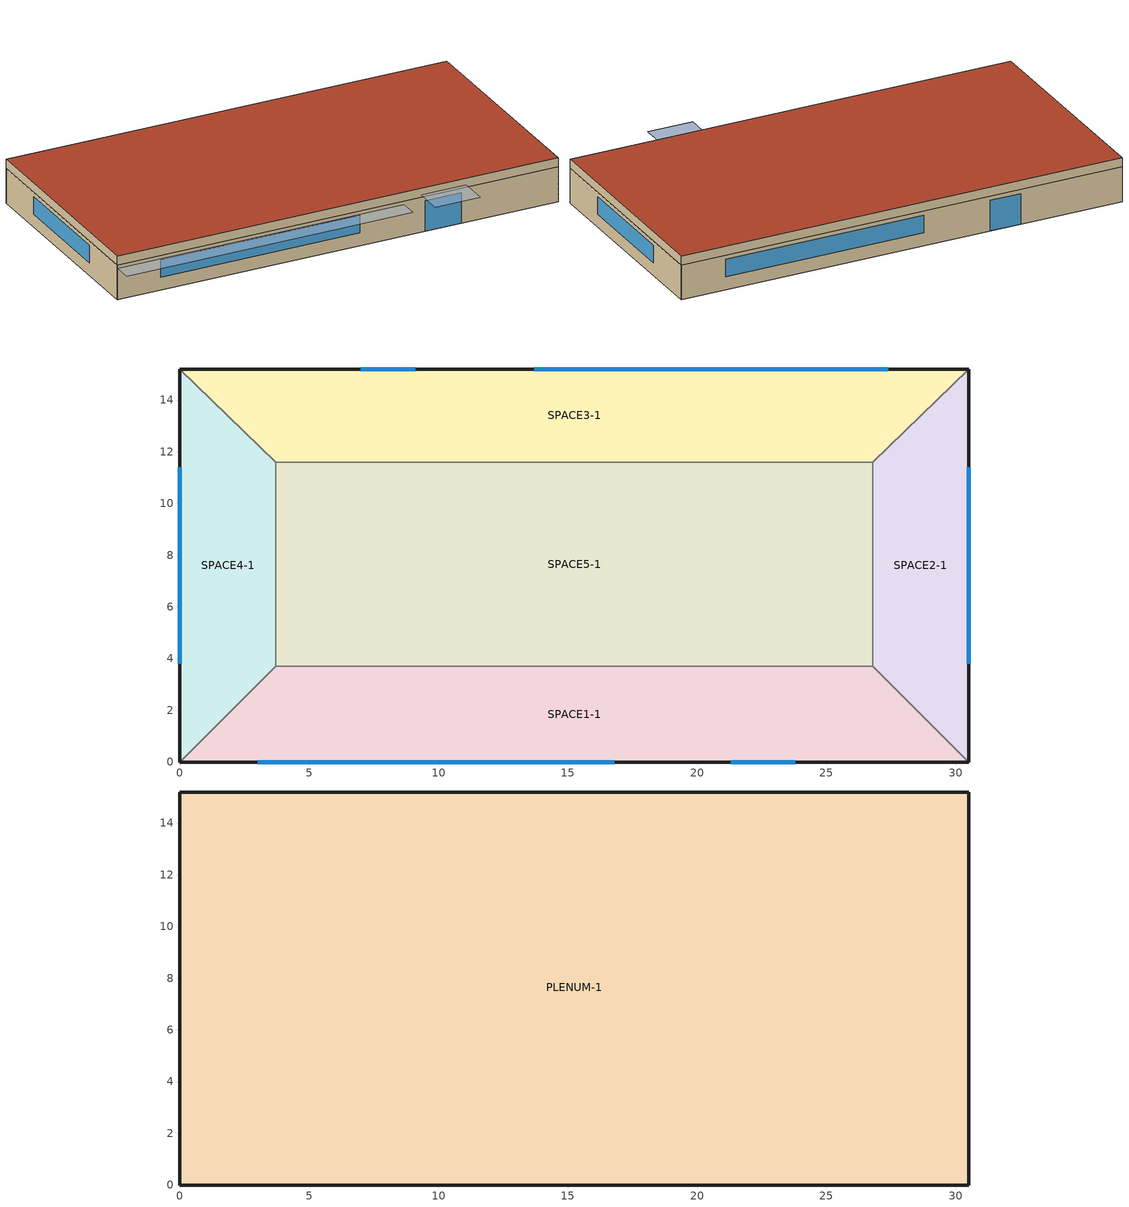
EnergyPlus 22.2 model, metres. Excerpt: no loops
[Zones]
SPACE1-1
 floor ground (FLOOR-SLAB-1): 26.8,3.7 30.5,0 0,0 3.7,3.7 z0
 wall outside (WALL-1): 0,0 30.5,0 z0:2.4
 wall to SPACE2-1 (INT-WALL-1): 30.5,0 26.8,3.7 z0:2.4
 wall to SPACE4-1 (INT-WALL-1): 3.7,3.7 0,0 z0:2.4
 wall to SPACE5-1 (INT-WALL-1): 26.8,3.7 3.7,3.7 z0:2.4
 window (Dbl Clr 3mm/13mm Air): 3,0 16.8,0 z0.9:2.1
 window (Sgl Grey 3mm): 21.3,0 23.8,0 z0:2.1
SPACE2-1
 floor ground (FLOOR-SLAB-1): 26.8,11.6 30.5,15.2 30.5,0 26.8,3.7 z0
 wall outside (WALL-1): 30.5,0 30.5,15.2 z0:2.4
 wall to SPACE3-1 (INT-WALL-1): 30.5,15.2 26.8,11.6 z0:2.4
 wall to SPACE5-1 (INT-WALL-1): 26.8,11.6 26.8,3.7 z0:2.4
 window (Dbl Clr 3mm/13mm Air): 30.5,3.8 30.5,11.4 z0.9:2.1
SPACE3-1
 floor ground (FLOOR-SLAB-1): 26.8,11.6 3.7,11.6 0,15.2 30.5,15.2 z0
 wall outside (WALL-1): 30.5,15.2 0,15.2 z0:2.4
 wall to SPACE4-1 (INT-WALL-1): 0,15.2 3.7,11.6 z0:2.4
 wall to SPACE5-1 (INT-WALL-1): 3.7,11.6 26.8,11.6 z0:2.4
 window (Dbl Clr 3mm/13mm Air): 27.4,15.2 13.7,15.2 z0.9:2.1
 window (Sgl Grey 3mm): 9.1,15.2 7,15.2 z0:2.1
SPACE4-1
 floor ground (FLOOR-SLAB-1): 3.7,3.7 0,0 0,15.2 3.7,11.6 z0
 wall outside (WALL-1): 0,15.2 0,0 z0:2.4
 wall to SPACE5-1 (INT-WALL-1): 3.7,3.7 3.7,11.6 z0:2.4
 window (Dbl Clr 3mm/13mm Air): 0,11.4 0,3.8 z0.9:2.1
SPACE5-1
 floor ground (FLOOR-SLAB-1): 26.8,11.6 26.8,3.7 3.7,3.7 3.7,11.6 z0
PLENUM-1
 floor to SPACE1-1 (CLNG-1): 26.8,3.7 30.5,0 0,0 3.7,3.7 z2.4
 floor to SPACE2-1 (CLNG-1): 26.8,11.6 30.5,15.2 30.5,0 26.8,3.7 z2.4
 floor to SPACE3-1 (CLNG-1): 26.8,11.6 3.7,11.6 0,15.2 30.5,15.2 z2.4
 floor to SPACE4-1 (CLNG-1): 3.7,3.7 0,0 0,15.2 3.7,11.6 z2.4
 floor to SPACE5-1 (CLNG-1): 26.8,11.6 26.8,3.7 3.7,3.7 3.7,11.6 z2.4
 wall outside (WALL-1): 0,0 30.5,0 30.5,15.2 0,15.2 0,0 z2.4:3
 roof outside (ROOF-1): 0,15.2 0,0 30.5,0 30.5,15.2 z3
shading: 0,-1.3 0,0 19.8,0 19.8,-1.3 z2.2; 21,-2 21,0 24.1,0 24.1,-2 z2.6
[Building]
Building: North Axis {deg}=30; Terrain=City; Loads Convergence Tolerance Value {W}=0.04; Temperature Convergence Tolerance Value {deltaC}=0.4; Solar Distribution=FullExterior; Maximum Number of Warmup Days=25; Minimum Number of Warmup Days=6
[Site:Location]
CHICAGO_IL_USA TMY2-94846: Latitude {deg}=41.78; Longitude {deg}=-87.75; Time Zone {hr}=-6; Elevation {m}=190
[SizingPeriod:DesignDay] Day of Month=21; Humidity Condition Type=Wetbulb; Barometric Pressure {Pa}=99063; Rain Indicator=No; Snow Indicator=No; Daylight Saving Time Indicator=No; Solar Model Indicator=ASHRAEClearSky
Name | Month | Day Type | Maximum Dry-Bulb Temperature {C} | Daily Dry-Bulb Temperature Range {deltaC} | Wetbulb or DewPoint at Maximum Dry-Bulb {C} | Wind Speed {m/s} | Wind Direction {deg} | Sky Clearness
CHICAGO_IL_USA Annual Heating 99% Design Conditions DB | 1 | WinterDesignDay | -17.3 | 0 | -17.3 | 4.9 | 270 | 0
CHICAGO_IL_USA Annual Cooling 1% Design Conditions DB/MCWB | 7 | SummerDesignDay | 31.5 | 10.7 | 23 | 5.3 | 230 | 1
[Site:GroundTemperature:BuildingSurface]
20.03, 20.03, 20.13, 20.3, 20.43, 20.52, 20.62, 20.77, 20.78, 20.55, 20.44, 20.2
[Material] Thermal Absorptance=0.9
Name | Roughness | Thickness {m} | Conductivity {W/m-K} | Density {kg/m3} | Specific Heat {J/kg-K} | Solar Absorptance | Visible Absorptance
RG01 | Rough | 0.0127 | 1.442 | 881 | 1674 | 0.65 | 0.65
BR01 | VeryRough | 0.0095 | 0.162 | 1121 | 1464 | 0.7 | 0.7
IN46 | VeryRough | 0.0762 | 0.023 | 24 | 1590 | 0.5 | 0.5
WD01 | MediumSmooth | 0.0191 | 0.115 | 513 | 1381 | 0.78 | 0.78
PW03 | MediumSmooth | 0.0127 | 0.115 | 545 | 1213 | 0.78 | 0.78
IN02 | Rough | 0.0901 | 0.043 | 10 | 837 | 0.75 | 0.75
GP01 | MediumSmooth | 0.0127 | 0.16 | 801 | 837 | 0.75 | 0.75
GP02 | MediumSmooth | 0.0159 | 0.16 | 801 | 837 | 0.75 | 0.75
CC03 | MediumRough | 0.1016 | 1.31 | 2243 | 837 | 0.65 | 0.65
[Material:NoMass] Roughness=Rough
Name | Thermal Resistance {m2-K/W} | Thermal Absorptance | Solar Absorptance | Visible Absorptance
CP01 | 0.367 | 0.9 | 0.75 | 0.75
MAT-CLNG-1 | 0.652259 | 0.65 | 0.65 | 0.65
[Material:AirGap]
AL21: Thermal Resistance {m2-K/W}=0.157
[WindowMaterial:Glazing] Optical Data Type=SpectralAverage; Thickness {m}=0.003; Infrared Transmittance at Normal Incidence=0; Front Side Infrared Hemispherical Emissivity=0.84; Back Side Infrared Hemispherical Emissivity=0.84; Conductivity {W/m-K}=0.9
Name | Solar Transmittance at Normal Incidence | Front Side Solar Reflectance at Normal Incidence | Back Side Solar Reflectance at Normal Incidence | Visible Transmittance at Normal Incidence | Front Side Visible Reflectance at Normal Incidence | Back Side Visible Reflectance at Normal Incidence
CLEAR 3MM | 0.837 | 0.075 | 0.075 | 0.898 | 0.081 | 0.081
GREY 3MM | 0.626 | 0.061 | 0.061 | 0.611 | 0.061 | 0.061
[WindowMaterial:Gas]
AIR 13MM: Gas Type=Air; Thickness {m}=0.0127
[Construction]
ROOF-1: RG01, BR01, IN46, WD01
WALL-1: WD01, PW03, IN02, GP01
CLNG-1: MAT-CLNG-1
FLOOR-SLAB-1: CC03, CP01
INT-WALL-1: GP02, AL21, GP02
Dbl Clr 3mm/13mm Air: CLEAR 3MM, AIR 13MM, CLEAR 3MM
Sgl Grey 3mm: GREY 3MM
[Zone] Type=1; Multiplier=1
Name | Ceiling Height {m} | Volume {m3}
PLENUM-1 | 0.6096 | 283.2
SPACE1-1; SPACE3-1 | 2.4384 | 239.247
SPACE2-1; SPACE4-1 | 2.4384 | 103.311
SPACE5-1 | 2.4384 | 447.683
[People] Number of People Schedule=OCCUPY-1; Number of People Calculation Method=people; Fraction Radiant=0.3; Sensible Heat Fraction=AutoCalculate; Activity Level Schedule=ActSchd
Name | Zone or ZoneList or Space or SpaceList | Number of People
SPACE1-1 People 1 | SPACE1-1 | 11
SPACE2-1 People 1 | SPACE2-1 | 5
SPACE3-1 People 1 | SPACE3-1 | 11
SPACE4-1 People 1 | SPACE4-1 | 5
SPACE5-1 People 1 | SPACE5-1 | 20
[Lights] Schedule=LIGHTS-1; Design Level Calculation Method=Watts/Area; Watts per Zone Floor Area {W/m2}=16.15; Return Air Fraction=0; Fraction Radiant=0.59; Fraction Visible=0.2; Fraction Replaceable=0
Name | Zone or ZoneList or Space or SpaceList
SPACE1-1 Lights 1 | SPACE1-1
SPACE2-1 Lights 1 | SPACE2-1
SPACE3-1 Lights 1 | SPACE3-1
SPACE4-1 Lights 1 | SPACE4-1
SPACE5-1 Lights 1 | SPACE5-1
[ElectricEquipment] Schedule=EQUIP-1; Design Level Calculation Method=Watts/Area; Watts per Zone Floor Area {W/m2}=10.76; Fraction Latent=0; Fraction Radiant=0.3; Fraction Lost=0
Name | Zone or ZoneList or Space or SpaceList
SPACE1-1 ElecEq 1 | SPACE1-1
SPACE2-1 ElecEq 1 | SPACE2-1
SPACE3-1 ElecEq 1 | SPACE3-1
SPACE4-1 ElecEq 1 | SPACE4-1
SPACE5-1 ElecEq 1 | SPACE5-1
[OtherEquipment]
Space 5-1 Heat Gain: Fuel Type=None; Zone or ZoneList or Space or SpaceList=SPACE5-1; Schedule=AlwaysOn; Design Level Calculation Method=EquipmentLevel; Design Level {W}=35000
[ZoneInfiltration:DesignFlowRate] Schedule=INFIL-SCH; Design Flow Rate Calculation Method=flow/zone; Constant Term Coefficient=0; Temperature Term Coefficient=0; Velocity Term Coefficient=0.2237; Velocity Squared Term Coefficient=0
Name | Zone or ZoneList or Space or SpaceList | Design Flow Rate {m3/s}
SPACE1-1 Infil 1 | SPACE1-1 | 0.0167
SPACE2-1 Infil 1 | SPACE2-1 | 0.00717
SPACE3-1 Infil 1 | SPACE3-1 | 0.0167
SPACE4-1 Infil 1 | SPACE4-1 | 0.00717
SPACE5-1 Infil 1 | SPACE5-1 | 0.031089
[DesignSpecification:OutdoorAir] Outdoor Air Method=Sum; Outdoor Air Flow per Person {m3/s-person}=0.00472; Outdoor Air Flow per Zone Floor Area {m3/s-m2}=0.000508; Outdoor Air Flow per Zone {m3/s}=0
SZ DSOA SPACE1-1; SZ DSOA SPACE2-1; SZ DSOA SPACE3-1; SZ DSOA SPACE4-1; SZ DSOA SPACE5-1
[Sizing:Zone] Zone Cooling Design Supply Air Temperature Input Method=SupplyAirTemperature; Zone Cooling Design Supply Air Temperature {C}=13.5; Zone Heating Design Supply Air Temperature Input Method=SupplyAirTemperature; Zone Heating Design Supply Air Temperature {C}=50; Zone Cooling Design Supply Air Humidity Ratio {kgWater/kgDryAir}=0.009; Zone Heating Design Supply Air Humidity Ratio {kgWater/kgDryAir}=0.004; Zone Heating Sizing Factor=0; Zone Cooling Sizing Factor=0; Cooling Design Air Flow Method=DesignDay; Cooling Design Air Flow Rate {m3/s}=0; Heating Design Air Flow Method=DesignDay; Heating Design Air Flow Rate {m3/s}=0; Heating Maximum Air Flow per Zone Floor Area {m3/s-m2}=0.002032; Heating Maximum Air Flow {m3/s}=0.141576; Heating Maximum Air Flow Fraction=0.3; Account for Dedicated Outdoor Air System=No; Dedicated Outdoor Air System Control Strategy=NeutralSupplyAir; Dedicated Outdoor Air Low Setpoint Temperature for Design {C}=autosize; Dedicated Outdoor Air High Setpoint Temperature for Design {C}=autosize
Name | Design Specification Outdoor Air Object
SPACE1-1 | SZ DSOA SPACE1-1
SPACE2-1 | SZ DSOA SPACE2-1
SPACE3-1 | SZ DSOA SPACE3-1
SPACE4-1 | SZ DSOA SPACE4-1
SPACE5-1 | SZ DSOA SPACE5-1
[ZoneControl:Thermostat] Control Type Schedule=Zone Control Type Sched; Control 1=DualSetPoint
Name | Zone or ZoneList
SPACE1-1 Control | SPACE1-1
SPACE2-1 Control | SPACE2-1
SPACE3-1 Control | SPACE3-1
SPACE4-1 Control | SPACE4-1
SPACE5-1 Control | SPACE5-1
[ThermostatSetpoint:DualSetpoint]
DualSetPoint: Heating Setpoint Temperature Schedule=Htg-SetP-Sch; Cooling Setpoint Temperature Schedule=Clg-SetP-Sch
[ZoneHVAC:TerminalUnit:VariableRefrigerantFlow] Terminal Unit Availability Schedule=VRFAvailSched; Cooling Supply Air Flow Rate {m3/s}=autosize; No Cooling Supply Air Flow Rate {m3/s}=autosize; Heating Supply Air Flow Rate {m3/s}=autosize; No Heating Supply Air Flow Rate {m3/s}=autosize; Cooling Outdoor Air Flow Rate {m3/s}=autosize; Heating Outdoor Air Flow Rate {m3/s}=autosize; No Load Outdoor Air Flow Rate {m3/s}=autosize; Supply Air Fan Operating Mode Schedule=VRFFanSchedule; Supply Air Fan Placement=drawthrough; Zone Terminal Unit On Parasitic Electric Energy Use {W}=30; Zone Terminal Unit Off Parasitic Electric Energy Use {W}=20; Maximum Supply Air Temperature from Supplemental Heater {C}=autosize
Name | Supply Air Fan Object | Outside Air Mixer Object | Cooling Coil Object | Heating Coil Object | Supplemental Heating Coil
TU1 | TU1 VRF Supply Fan | TU1 OA Mixer | TU1 VRF DX Cooling Coil | TU1 VRF DX Heating Coil | TU1 Supp Heating Coil
TU2 | TU2 VRF Supply Fan | TU2 OA Mixer | TU2 VRF DX Cooling Coil | TU2 VRF DX Heating Coil | TU2 Supp Heating Coil
TU4 | TU4 VRF Supply Fan | TU4 OA Mixer | TU4 VRF DX Cooling Coil | TU4 VRF DX Heating Coil | TU4 Supp Heating Coil
[Zone equipment]
SPACE1-1: TU1
SPACE2-1: TU2
SPACE3-1: TU3
SPACE4-1: TU4
SPACE5-1: TU5
[Fan:VariableVolume] Availability Schedule=VRFAvailSched; Fan Total Efficiency=0.7; Pressure Rise {Pa}=600; Maximum Flow Rate {m3/s}=autosize; Fan Power Minimum Flow Rate Input Method=Fraction; Fan Power Minimum Flow Fraction=0; Fan Power Minimum Air Flow Rate {m3/s}=0; Motor Efficiency=0.9; Motor In Airstream Fraction=1; Fan Power Coefficient 1=0.059; Fan Power Coefficient 2=0; Fan Power Coefficient 3=0; Fan Power Coefficient 4=0.928; Fan Power Coefficient 5=0
TU1 VRF Supply Fan; TU2 VRF Supply Fan; TU4 VRF Supply Fan
[Coil:Cooling:DX:VariableRefrigerantFlow:FluidTemperatureControl] Availability Schedule=VRFAvailSched; Rated Total Cooling Capacity {W}=autosize; Rated Sensible Heat Ratio=autosize; Indoor Unit Reference Superheating {deltaC}=3; Indoor Unit Evaporating Temperature Function of Superheating Curve=IUEvapTempCurve
TU1 VRF DX Cooling Coil; TU2 VRF DX Cooling Coil; TU4 VRF DX Cooling Coil
[Coil:Heating:DX:VariableRefrigerantFlow:FluidTemperatureControl] Availability Schedule=VRFAvailSched; Rated Total Heating Capacity {W}=autosize; Indoor Unit Reference Subcooling {deltaC}=5; Indoor Unit Condensing Temperature Function of Subcooling Curve=IUCondTempCurve
TU1 VRF DX Heating Coil; TU2 VRF DX Heating Coil; TU4 VRF DX Heating Coil
[Coil:Heating:Electric]
TU1 Supp Heating Coil: Availability Schedule=VRFAvailSched; Efficiency=0.99; Nominal Capacity {W}=autosize
[Coil:Heating:Fuel] Availability Schedule=VRFAvailSched; Fuel Type=NaturalGas; Burner Efficiency=0.8; Nominal Capacity {W}=autosize
TU2 Supp Heating Coil; TU4 Supp Heating Coil
[AirConditioner:VariableRefrigerantFlow:FluidTemperatureControl]
Heat Pump=VRF Heat Pump; Availability Schedule=VRFCondAvailSched; Zone Terminal Unit List=VRF Heat Pump TU List; Refrigerant Type=R410A; Rated Evaporative Capacity {W}=autosize; Rated Compressor Power Per Unit of Rated Evaporative Capacity=0.344; Minimum Outdoor Air Temperature in Cooling Mode {C}=-20; Maximum Outdoor Air Temperature in Cooling Mode {C}=43; Minimum Outdoor Air Temperature in Heating Mode {C}=-20; Maximum Outdoor Air Temperature in Heating Mode {C}=22; Reference Outdoor Unit Superheating {deltaC}=3; Reference Outdoor Unit Subcooling {deltaC}=3; Refrigerant Temperature Control Algorithm for Indoor Unit=ConstantTemp; Reference Evaporating Temperature for Indoor Unit {C}=6; Reference Condensing Temperature for Indoor Unit {C}=44; Variable Evaporating Temperature Minimum for Indoor Unit {C}=6; Variable Evaporating Temperature Maximum for Indoor Unit {C}=13; Variable Condensing Temperature Minimum for Indoor Unit {C}=42; Variable Condensing Temperature Maximum for Indoor Unit {C}=46; Outdoor Unit Fan Power Per Unit of Rated Evaporative Capacity=4.12E-3; Outdoor Unit Fan Flow Rate Per Unit of Rated Evaporative Capacity {m3/s-W}=7.26E-5; Outdoor Unit Evaporating Temperature Function of Superheating Curve=OUEvapTempCurve; Outdoor Unit Condensing Temperature Function of Subcooling Curve=OUCondTempCurve; Diameter of Main Pipe Connecting Outdoor Unit to the First Branch Joint {m}=0.0508; Length of Main Pipe Connecting Outdoor Unit to the First Branch Joint {m}=30; Equivalent Length of Main Pipe Connecting Outdoor Unit to the First Branch Joint {m}=36; Height Difference Between Outdoor Unit and Indoor Units {m}=5; Main Pipe Insulation Thickness {m}=0.02; Main Pipe Insulation Thermal Conductivity {W/m-K}=0.032; Crankcase Heater Power per Compressor {W}=33; Number of Compressors=1; Ratio of Compressor Size to Total Compressor Capacity {W/W}=0.33; Maximum Outdoor Dry-Bulb Temperature for Crankcase Heater {C}=7; Compressor maximum delta Pressure {Pa}=4500000; Number of Compressor Loading Index Entries=3; Compressor Speed at Loading Index 1 {rev/min}=1500; Loading Index 1 Evaporative Capacity Multiplier Function of Temperature Curve=MinSpdCooling; Loading Index 1 Compressor Power Multiplier Function of Temperature Curve=MinSpdPower; Compressor Speed at Loading Index 2 {rev/min}=3600; Loading Index 2 Evaporative Capacity Multiplier Function of Temperature Curve=Spd1Cooling; Loading Index 2 Compressor Power Multiplier Function of Temperature Curve=Spd1Power; Compressor Speed at Loading Index 3 {rev/min}=6000; Loading Index 3 Evaporative Capacity Multiplier Function of Temperature Curve=Spd2Cooling; Loading Index 3 Compressor Power Multiplier Function of Temperature Curve=Spd2Power
[ZoneTerminalUnitList]
VRF Heat Pump TU List: Zone Terminal Unit Name 1=TU3; Zone Terminal Unit Name 2=TU4; Zone Terminal Unit Name 3=TU1; Zone Terminal Unit Name 4=TU2; Zone Terminal Unit Name 5=TU5
[SetpointManager:Scheduled]
Hot Water Loop Setpoint Manager: Control Variable=Temperature; Schedule=HW Loop Temp Schedule; Setpoint Node or NodeList=Hot Water Loop Setpoint Node List
[Schedule:Compact]
VRFCondAvailSched: Through: 12/31, For: AllDays, Until: 12:00, 1, Until: 13:00, 1, Until: 24:00, 1
VRFFanSchedule: Through: 12/31, For: AllDays, Until: 7:00, 1, Until: 18:00, 1, Until: 24:00, 1
VRFAvailSched: Through: 3/31, For: AllDays, Until: 24:00, 1, Through: 9/30, For: WeekDays, Until: 7:00, 1, Until: 17:00, 1, Until: 24:00, 1, For: SummerDesignDay WinterDesignDay, Until: 24:00, 1, For: AllOtherDays, Until: 24:00, 1, Through: 12/31, For: AllDays, Until: 24:00, 1
OCCUPY-1: Through: 12/31, For: WeekDays SummerDesignDay CustomDay1 CustomDay2, Until: 8:00, 0, Until: 11:00, 1, Until: 12:00, 0.8, Until: 13:00, 0.4, Until: 14:00, 0.8, Until: 18:00, 1, Until: 19:00, 0.5, Until: 21:00, 0.1, Until: 24:00, 0, For: Weekends WinterDesignDay Holiday, Until: 24:00, 0
LIGHTS-1: Through: 12/31, For: WeekDays SummerDesignDay CustomDay1 CustomDay2, Until: 8:00, 0.05, Until: 9:00, 0.9, Until: 10:00, 0.95, Until: 11:00, 1, Until: 12:00, 0.95, Until: 13:00, 0.8, Until: 14:00, 0.9, Until: 18:00, 1, Until: 19:00, 0.6, Until: 21:00, 0.2, Until: 24:00, 0.05, For: Weekends WinterDesignDay Holiday, Until: 24:00, 0.05
EQUIP-1: Through: 12/31, For: WeekDays SummerDesignDay CustomDay1 CustomDay2, Until: 8:00, 0.02, Until: 9:00, 0.4, Until: 14:00, 0.9, Until: 15:00, 0.8, Until: 16:00, 0.7, Until: 18:00, 0.5, Until: 20:00, 0.3, Until: 24:00, 0.02, For: Weekends WinterDesignDay Holiday, Until: 24:00, 0.2
INFIL-SCH: Through: 3/31, For: AllDays, Until: 24:00, 1, Through: 10/31, For: AllDays, Until: 24:00, 0, Through: 12/31, For: AllDays, Until: 24:00, 1
ActSchd: Through: 12/31, For: AllDays, Until: 24:00, 117.24
Htg-SetP-Sch: Through: 12/31, For: SummerDesignDay, Until: 24:00, 21.1, For: WinterDesignDay, Until: 24:00, 21.1, For: WeekDays, Until: 7:00, 21.1, Until: 18:00, 21.1, Until: 24:00, 21.1, For: WeekEnds Holiday, Until: 7:00, 21.1, Until: 13:00, 21.1, Until: 24:00, 21.1, For: AllOtherDays, Until: 7:00, 21.1, Until: 18:00, 21.1, Until: 24:00, 21.1
Clg-SetP-Sch: Through: 12/31, For: SummerDesignDay, Until: 24:00, 23.9, For: WinterDesignDay, Until: 24:00, 23.9, For: WeekDays, Until: 7:00, 23.9, Until: 18:00, 23.9, Until: 24:00, 23.9, For: WeekEnds Holiday, Until: 7:00, 23.9, Until: 13:00, 23.9, Until: 24:00, 23.9, For: AllOtherDays, Until: 7:00, 23.9, Until: 18:00, 23.9, Until: 24:00, 23.9
Zone Control Type Sched: Through: 12/31, For: SummerDesignDay, Until: 24:00, 4, For: WinterDesignDay, Until: 24:00, 4, For: AllOtherDays, Until: 24:00, 4
HW LOOP TEMP SCHEDULE: Through: 12/31, For: Alldays, Until: 24:00, 82
AlwaysOn: Through: 12/31, For: Alldays, Until: 24:00, 1
[Curve:Quadratic] Minimum Value of x=0; Input Unit Type for X=Temperature; Output Unit Type=Temperature
Name | Coefficient1 Constant | Coefficient2 x | Coefficient3 x**2 | Maximum Value of x
OUEvapTempCurve | 0 | 6.05E-1 | 2.50E-2 | 15
OUCondTempCurve | 0 | -2.91 | 1.18 | 20
IUEvapTempCurve | 0 | 0.843 | 0 | 15
IUCondTempCurve | -1.85 | 0.411 | 0.0196 | 20
[Curve:Biquadratic] Minimum Value of x=15; Maximum Value of x=65; Minimum Value of y=-30; Maximum Value of y=15; Input Unit Type for X=Temperature; Input Unit Type for Y=Temperature; Output Unit Type=Dimensionless
Name | Coefficient1 Constant | Coefficient2 x | Coefficient3 x**2 | Coefficient4 y | Coefficient5 y**2 | Coefficient6 x*y
MinSpdCooling | 3.19E-01 | -0.00126 | -2.15e-05 | 1.20E-02 | 1.05E-04 | -8.66e-05
MinSpdPower | 8.79E-02 | -0.000172 | 6.93E-05 | -3.38e-05 | -8.1e-06 | -1.04e-05
Spd1Cooling | 8.12E-01 | -0.00423 | -4.11e-05 | 2.97E-02 | 2.67E-04 | -0.000223
Spd1Power | 3.26E-01 | -0.0022 | 1.42E-04 | 2.82E-03 | 2.86E-05 | -3.5e-05
Spd2Cooling | 1.32E+00 | -0.0062 | -7.1e-05 | 4.89E-02 | 4.59E-04 | -0.000367
Spd2Power | 6.56E-01 | -0.00371 | 2.07E-04 | 1.05E-02 | 7.36E-05 | -0.000157
